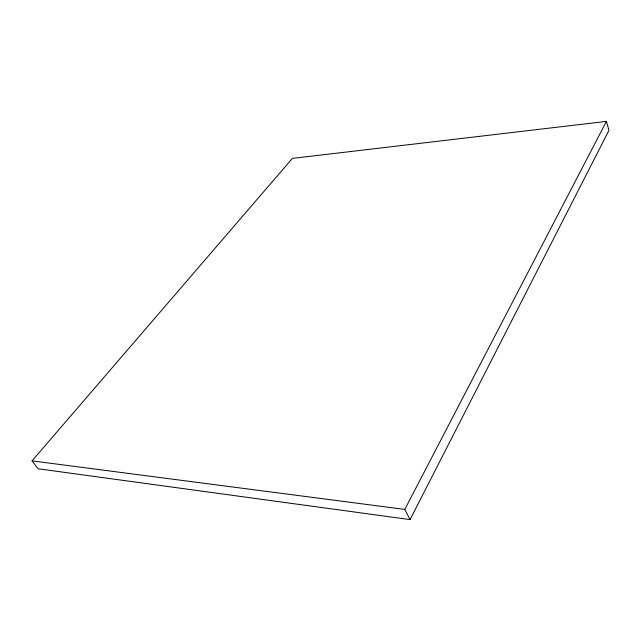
<?xml version="1.0" encoding="UTF-8"?>
<svg xmlns="http://www.w3.org/2000/svg" width="641" height="641" viewBox="0 0 641 641"><rect width="100%" height="100%" fill="white"/><g stroke="black" fill="none" stroke-linecap="round" stroke-linejoin="round"><path stroke-width="0.96" d="M410.072 519.611L608.95 130.371L606.41 121.389L292.376 158.399L32.05 460.871L38.115 468.771L410.072 519.611L404.808 509.419L606.41 121.389M32.05 460.871L404.808 509.419"/></g></svg>
